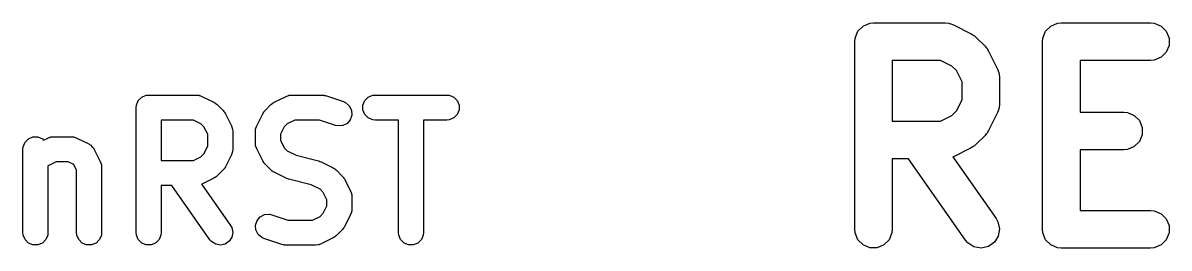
# Model space of a CAD drawing. Extents: x -0.8 to 79.7, y -28.9 to 1.9.
# Drawn here: x 30.26 to 39.42, y -0.45 to 1.35 of the extents above; entities that cross this region are included whole.
import ezdxf

# ---------------------------------------------------------------- set-up
doc = ezdxf.new("R2010")
doc.units = 0
doc.layers.add('BLACK', color=7, linetype='CONTINUOUS')

msp = doc.modelspace()

# ---------------------------------------------------------------- linework, layer by layer
at = {"layer": 'BLACK', "linetype": 'CONTINUOUS'}
for p, q in [((36.907392, 1.228435), (36.92979, 1.282507)), ((36.92979, 1.282507), (36.971174, 1.323891)), ((36.971174, 1.323891), (37.025246, 1.346289)), ((37.025246, 1.346289), (37.05451, 1.349171)), ((37.05451, 1.349171), (37.625939, 1.349171)), ((37.625939, 1.349171), (37.655203, 1.346289)), ((37.655203, 1.346289), (37.660183, 1.344225)), ((37.660183, 1.344225), (37.665558, 1.343844)), ((37.665558, 1.343844), (37.693021, 1.333335)), ((37.693021, 1.333335), (37.835878, 1.261906)), ((38.407392, 1.228435), (38.42979, 1.282507)), ((38.42979, 1.282507), (38.471174, 1.323891)), ((38.471174, 1.323891), (38.525246, 1.346289)), ((38.525246, 1.346289), (38.55451, 1.349171)), ((38.55451, 1.349171), (39.268796, 1.349171)), ((39.268796, 1.349171), (39.29806, 1.346289)), ((39.29806, 1.346289), (39.352132, 1.323891)), ((39.352132, 1.323891), (39.393516, 1.282507)), ((39.393516, 1.282507), (39.415914, 1.228435)), ((36.90451, 1.199171), (36.907392, 1.228435)), ((36.90451, -0.300828), (36.90451, 1.199171)), ((37.835878, 1.261906), (37.848473, 1.253977)), ((37.848473, 1.253977), (37.85213, 1.252463)), ((37.85213, 1.252463), (37.856247, 1.249083)), ((37.856247, 1.249083), (37.860764, 1.246241)), ((37.860764, 1.246241), (37.863361, 1.243246)), ((37.863361, 1.243246), (37.874861, 1.233809)), ((37.874861, 1.233809), (37.94629, 1.162381)), ((38.40451, 1.199171), (38.407392, 1.228435)), ((38.40451, -0.300828), (38.40451, 1.199171)), ((39.415914, 1.228435), (39.415914, 1.169907)), ((37.94629, 1.162381), (37.955732, 1.150875)), ((37.955732, 1.150875), (37.958724, 1.148281)), ((37.958724, 1.148281), (37.961563, 1.14377)), ((37.961563, 1.14377), (37.964945, 1.13965)), ((37.964945, 1.13965), (37.96646, 1.13599)), ((37.96646, 1.13599), (37.974389, 1.123396)), ((37.974389, 1.123396), (38.045817, 0.980538)), ((39.393516, 1.115835), (39.352132, 1.074451)), ((39.415914, 1.169907), (39.393516, 1.115835)), ((37.590529, 1.049171), (37.20451, 1.049171)), ((37.20451, 1.049171), (37.20451, 0.563457)), ((37.679943, 1.004463), (37.590529, 1.049171)), ((39.268796, 1.049171), (38.70451, 1.049171)), ((38.70451, 1.049171), (38.70451, 0.634885)), ((39.29806, 1.052053), (39.268796, 1.049171)), ((39.352132, 1.074451), (39.29806, 1.052053)), ((37.716947, 0.967459), (37.679943, 1.004463)), ((37.761653, 0.878047), (37.716947, 0.967459)), ((38.045817, 0.980538), (38.056327, 0.953075)), ((38.056327, 0.953075), (38.056708, 0.947699)), ((38.056708, 0.947699), (38.058771, 0.942721)), ((38.058771, 0.942721), (38.061653, 0.913457)), ((37.761653, 0.73458), (37.761653, 0.878047)), ((38.061653, 0.913457), (38.061653, 0.699171)), ((31.181288, 0.728337), (31.208878, 0.755927)), ((31.208878, 0.755927), (31.244926, 0.770859)), ((31.244926, 0.770859), (31.264435, 0.77278)), ((31.264435, 0.77278), (31.645387, 0.77278)), ((31.645387, 0.77278), (31.664896, 0.770859)), ((31.664896, 0.770859), (31.668216, 0.769483)), ((31.668216, 0.769483), (31.6718, 0.769229)), ((31.6718, 0.769229), (31.690108, 0.762223)), ((31.690108, 0.762223), (31.785346, 0.714604)), ((32.267333, 0.714604), (32.36257, 0.762223)), ((32.36257, 0.762223), (32.380879, 0.769229)), ((32.380879, 0.769229), (32.384462, 0.769483)), ((32.384462, 0.769483), (32.387783, 0.770859)), ((32.387783, 0.770859), (32.407292, 0.77278)), ((32.407292, 0.77278), (32.645387, 0.77278)), ((32.645387, 0.77278), (32.65526, 0.771807)), ((32.65526, 0.771807), (32.657894, 0.771995)), ((32.657894, 0.771995), (32.661357, 0.771207)), ((32.661357, 0.771207), (32.664896, 0.770859)), ((32.664896, 0.770859), (32.667338, 0.769847)), ((32.667338, 0.769847), (32.67701, 0.767648)), ((32.67701, 0.767648), (32.819866, 0.720029)), ((32.990812, 0.728337), (33.018402, 0.755927)), ((33.018402, 0.755927), (33.05445, 0.770859)), ((33.05445, 0.770859), (33.073959, 0.77278)), ((33.073959, 0.77278), (33.645387, 0.77278)), ((33.645387, 0.77278), (33.664896, 0.770859)), ((33.664896, 0.770859), (33.700944, 0.755927)), ((33.700944, 0.755927), (33.728534, 0.728337)), ((37.716946, 0.645167), (37.761653, 0.73458)), ((31.164435, 0.67278), (31.166356, 0.692289)), ((31.164435, -0.327219), (31.164435, 0.67278)), ((31.166356, 0.692289), (31.181288, 0.728337)), ((31.785346, 0.714604), (31.793742, 0.709318)), ((31.793742, 0.709318), (31.796182, 0.708308)), ((31.796182, 0.708308), (31.798928, 0.706054)), ((31.798928, 0.706054), (31.801936, 0.704161)), ((31.801936, 0.704161), (31.803665, 0.702166)), ((31.803665, 0.702166), (31.811336, 0.695872)), ((31.811336, 0.695872), (31.858954, 0.648253)), ((31.858954, 0.648253), (31.865246, 0.640586)), ((32.187429, 0.640582), (32.193724, 0.648253)), ((32.193724, 0.648253), (32.241343, 0.695871)), ((32.241343, 0.695871), (32.249009, 0.702163)), ((32.249009, 0.702163), (32.250742, 0.704161)), ((32.250742, 0.704161), (32.25375, 0.706054)), ((32.25375, 0.706054), (32.256496, 0.708308)), ((32.256496, 0.708308), (32.258936, 0.709318)), ((32.258936, 0.709318), (32.267333, 0.714604)), ((32.819866, 0.720029), (32.837767, 0.712038)), ((32.837767, 0.712038), (32.867243, 0.686473)), ((32.867243, 0.686473), (32.884692, 0.651574)), ((32.884692, 0.651574), (32.887459, 0.612654)), ((32.97588, 0.692289), (32.990812, 0.728337)), ((32.97588, 0.653271), (32.97588, 0.692289)), ((32.990812, 0.617223), (32.97588, 0.653271)), ((33.728534, 0.728337), (33.743466, 0.692289)), ((33.743466, 0.653271), (33.728534, 0.617223)), ((33.743466, 0.692289), (33.743466, 0.653271)), ((37.679941, 0.608162), (37.716946, 0.645167)), ((38.056327, 0.659553), (38.045817, 0.63209)), ((38.056708, 0.664928), (38.056327, 0.659553)), ((38.058771, 0.669907), (38.056708, 0.664928)), ((38.061653, 0.699171), (38.058771, 0.669907)), ((31.62178, 0.57278), (31.364435, 0.57278)), ((31.364435, 0.57278), (31.364435, 0.248971)), ((31.681389, 0.542974), (31.62178, 0.57278)), ((31.865246, 0.640586), (31.867244, 0.638854)), ((31.867244, 0.638854), (31.869137, 0.635845)), ((31.869137, 0.635845), (31.871391, 0.6331)), ((31.871391, 0.6331), (31.872401, 0.630659)), ((31.872401, 0.630659), (31.877687, 0.622263)), ((31.877687, 0.622263), (31.925306, 0.527026)), ((32.127373, 0.527025), (32.174992, 0.622263)), ((32.174992, 0.622263), (32.180277, 0.630659)), ((32.180277, 0.630659), (32.181288, 0.633099)), ((32.181288, 0.633099), (32.183541, 0.635845)), ((32.183541, 0.635845), (32.185435, 0.638853)), ((32.185435, 0.638853), (32.187429, 0.640582)), ((32.430899, 0.57278), (32.371289, 0.542975)), ((32.62916, 0.57278), (32.430899, 0.57278)), ((32.756621, 0.530293), (32.62916, 0.57278)), ((32.87512, 0.575638), (32.849555, 0.546162)), ((32.887459, 0.612654), (32.87512, 0.575638)), ((33.018402, 0.589633), (32.990812, 0.617223)), ((33.05445, 0.574701), (33.018402, 0.589633)), ((33.073959, 0.57278), (33.05445, 0.574701)), ((33.259673, 0.57278), (33.073959, 0.57278)), ((33.259673, -0.327219), (33.259673, 0.57278)), ((33.645387, 0.57278), (33.459673, 0.57278)), ((33.459673, 0.57278), (33.459673, -0.327219)), ((33.664896, 0.574701), (33.645387, 0.57278)), ((33.700944, 0.589633), (33.664896, 0.574701)), ((33.728534, 0.617223), (33.700944, 0.589633)), ((37.20451, 0.563457), (37.590529, 0.563457)), ((37.590529, 0.563457), (37.679941, 0.608162)), ((38.045817, 0.63209), (37.974389, 0.489232)), ((38.70451, 0.634885), (39.05451, 0.634885)), ((39.05451, 0.634885), (39.083774, 0.632003)), ((39.083774, 0.632003), (39.137846, 0.609605)), ((39.137846, 0.609605), (39.17923, 0.568221)), ((39.17923, 0.568221), (39.201628, 0.514149)), ((31.706058, 0.518306), (31.681389, 0.542974)), ((31.735863, 0.458697), (31.706058, 0.518306)), ((31.735863, 0.363054), (31.735863, 0.458697)), ((31.925306, 0.527026), (31.932312, 0.508717)), ((31.932312, 0.508717), (31.932566, 0.505133)), ((31.932566, 0.505133), (31.933942, 0.501813)), ((31.933942, 0.501813), (31.935863, 0.482304)), ((31.935863, 0.482304), (31.935863, 0.339447)), ((32.116816, 0.482304), (32.118737, 0.501813)), ((32.116816, 0.387066), (32.116816, 0.482304)), ((32.118737, 0.501813), (32.120112, 0.505133)), ((32.120112, 0.505133), (32.120367, 0.508717)), ((32.120367, 0.508717), (32.127373, 0.527025)), ((32.346621, 0.518306), (32.316816, 0.458696)), ((32.316816, 0.458696), (32.316816, 0.410673)), ((32.371289, 0.542975), (32.346621, 0.518306)), ((32.775736, 0.525946), (32.756621, 0.530293)), ((32.814656, 0.528712), (32.775736, 0.525946)), ((32.849555, 0.546162), (32.814656, 0.528712)), ((37.955732, 0.461752), (37.946291, 0.450248)), ((37.958724, 0.464347), (37.955732, 0.461752)), ((37.961562, 0.468856), (37.958724, 0.464347)), ((37.964946, 0.472979), (37.961562, 0.468856)), ((37.966462, 0.47664), (37.964946, 0.472979)), ((37.974389, 0.489232), (37.966462, 0.47664)), ((39.201628, 0.514149), (39.201628, 0.455621)), ((30.261594, 0.358956), (30.276526, 0.395004)), ((30.276526, 0.395004), (30.304116, 0.422594)), ((30.304116, 0.422594), (30.340164, 0.437526)), ((30.340164, 0.437526), (30.379182, 0.437526)), ((30.379182, 0.437526), (30.41523, 0.422594)), ((30.41523, 0.422594), (30.425225, 0.412598)), ((30.425225, 0.412598), (30.457808, 0.42889)), ((30.457808, 0.42889), (30.476117, 0.435896)), ((30.476117, 0.435896), (30.4797, 0.43615)), ((30.4797, 0.43615), (30.483021, 0.437526)), ((30.483021, 0.437526), (30.50253, 0.439447)), ((30.50253, 0.439447), (30.645387, 0.439447)), ((30.645387, 0.439447), (30.664896, 0.437526)), ((30.664896, 0.437526), (30.668216, 0.43615)), ((30.668216, 0.43615), (30.6718, 0.435896)), ((30.6718, 0.435896), (30.690108, 0.42889)), ((30.690108, 0.42889), (30.785346, 0.381271)), ((30.785346, 0.381271), (30.788609, 0.379217)), ((30.788609, 0.379217), (30.790148, 0.378704)), ((30.790148, 0.378704), (30.792064, 0.377041)), ((30.792064, 0.377041), (30.801936, 0.370828)), ((30.801936, 0.370828), (30.810149, 0.361357)), ((32.118737, 0.367557), (32.116816, 0.387066)), ((32.120112, 0.364236), (32.118737, 0.367557)), ((32.316816, 0.410673), (32.346621, 0.351063)), ((37.860764, 0.366386), (37.85625, 0.363545)), ((37.86336, 0.369379), (37.860764, 0.366386)), ((37.874862, 0.378819), (37.86336, 0.369379)), ((37.946291, 0.450248), (37.874862, 0.378819)), ((39.17923, 0.401549), (39.137846, 0.360165)), ((39.201628, 0.455621), (39.17923, 0.401549)), ((30.259673, 0.339447), (30.261594, 0.358956)), ((30.259673, -0.327219), (30.259673, 0.339447)), ((30.810149, 0.361357), (30.819625, 0.35314)), ((30.819625, 0.35314), (30.825839, 0.343266)), ((30.825839, 0.343266), (30.827501, 0.341351)), ((30.827501, 0.341351), (30.828013, 0.339812)), ((30.828013, 0.339812), (30.830068, 0.336549)), ((30.830068, 0.336549), (30.877687, 0.241312)), ((31.62178, 0.248971), (31.681389, 0.278776)), ((31.681389, 0.278776), (31.706058, 0.303444)), ((31.706058, 0.303444), (31.735863, 0.363054)), ((31.925306, 0.294725), (31.877687, 0.199488)), ((31.932312, 0.313034), (31.925306, 0.294725)), ((31.932566, 0.316617), (31.932312, 0.313034)), ((31.933942, 0.319938), (31.932566, 0.316617)), ((31.935863, 0.339447), (31.933942, 0.319938)), ((32.120367, 0.360653), (32.120112, 0.364236)), ((32.127373, 0.342345), (32.120367, 0.360653)), ((32.174992, 0.247107), (32.127373, 0.342345)), ((32.346621, 0.351063), (32.371289, 0.326394)), ((32.371289, 0.326394), (32.442196, 0.290941)), ((32.442196, 0.290941), (32.622021, 0.245985)), ((37.693021, 0.279293), (37.689586, 0.277978)), ((37.689586, 0.277978), (38.034538, -0.214808)), ((37.835878, 0.350721), (37.693021, 0.279293)), ((37.848471, 0.358648), (37.835878, 0.350721)), ((37.852131, 0.360164), (37.848471, 0.358648)), ((37.85625, 0.363545), (37.852131, 0.360164)), ((39.05451, 0.334885), (38.70451, 0.334885)), ((38.70451, 0.334885), (38.70451, -0.150828)), ((39.083774, 0.337767), (39.05451, 0.334885)), ((39.137846, 0.360165), (39.083774, 0.337767)), ((30.466527, 0.209642), (30.459673, 0.202787)), ((30.459673, 0.202787), (30.459673, -0.327219)), ((30.526137, 0.239447), (30.466527, 0.209642)), ((30.62178, 0.239447), (30.526137, 0.239447)), ((30.666089, 0.217291), (30.62178, 0.239447)), ((30.688244, 0.172983), (30.666089, 0.217291)), ((30.877687, 0.241312), (30.884693, 0.223003)), ((30.884693, 0.223003), (30.884947, 0.219419)), ((30.884947, 0.219419), (30.886323, 0.216099)), ((30.886323, 0.216099), (30.888244, 0.19659)), ((30.888244, 0.19659), (30.888244, -0.327219)), ((31.364435, 0.248971), (31.62178, 0.248971)), ((31.869137, 0.185905), (31.867244, 0.182897)), ((31.871391, 0.188651), (31.869137, 0.185905)), ((31.872401, 0.191091), (31.871391, 0.188651)), ((31.877687, 0.199488), (31.872401, 0.191091)), ((32.180277, 0.23871), (32.174992, 0.247107)), ((32.181288, 0.236271), (32.180277, 0.23871)), ((32.183541, 0.233524), (32.181288, 0.236271)), ((32.185435, 0.230517), (32.183541, 0.233524)), ((32.187429, 0.228787), (32.185435, 0.230517)), ((32.193724, 0.221117), (32.187429, 0.228787)), ((32.241343, 0.173499), (32.193724, 0.221117)), ((32.622021, 0.245985), (32.623458, 0.245471)), ((32.623458, 0.245471), (32.624181, 0.24542)), ((32.624181, 0.24542), (32.632305, 0.242311)), ((32.632305, 0.242311), (32.640482, 0.23939)), ((32.640482, 0.23939), (32.641062, 0.238959)), ((32.641062, 0.238959), (32.642489, 0.238414)), ((32.642489, 0.238414), (32.737727, 0.190795)), ((32.737727, 0.190795), (32.746123, 0.185509)), ((32.746123, 0.185509), (32.748563, 0.184499)), ((32.748563, 0.184499), (32.751309, 0.182245)), ((37.333555, 0.263457), (37.20451, 0.263457)), ((37.20451, 0.263457), (37.20451, -0.300828)), ((37.788768, -0.386847), (37.333555, 0.263457)), ((30.688244, -0.327219), (30.688244, 0.172983)), ((31.785346, 0.107147), (31.690108, 0.059528)), ((31.793742, 0.112432), (31.785346, 0.107147)), ((31.796182, 0.113443), (31.793742, 0.112432)), ((31.798928, 0.115696), (31.796182, 0.113443)), ((31.801936, 0.11759), (31.798928, 0.115696)), ((31.803665, 0.119584), (31.801936, 0.11759)), ((31.811336, 0.125879), (31.803665, 0.119584)), ((31.858954, 0.173498), (31.811336, 0.125879)), ((31.865246, 0.181164), (31.858954, 0.173498)), ((31.867244, 0.182897), (31.865246, 0.181164)), ((32.249009, 0.167206), (32.241343, 0.173499)), ((32.250742, 0.165209), (32.249009, 0.167206)), ((32.25375, 0.163315), (32.250742, 0.165209)), ((32.256496, 0.161062), (32.25375, 0.163315)), ((32.258936, 0.160051), (32.256496, 0.161062)), ((32.267333, 0.154766), (32.258936, 0.160051)), ((32.36257, 0.107147), (32.267333, 0.154766)), ((32.363998, 0.1066), (32.36257, 0.107147)), ((32.364578, 0.106171), (32.363998, 0.1066)), ((32.372754, 0.103249), (32.364578, 0.106171)), ((32.380879, 0.100141), (32.372754, 0.103249)), ((32.381599, 0.100089), (32.380879, 0.100141)), ((32.383038, 0.099576), (32.381599, 0.100089)), ((32.562863, 0.054619), (32.383038, 0.099576)), ((32.751309, 0.182245), (32.754317, 0.180352)), ((32.754317, 0.180352), (32.756046, 0.178357)), ((32.756046, 0.178357), (32.763717, 0.172063)), ((32.763717, 0.172063), (32.811335, 0.124444)), ((32.811335, 0.124444), (32.817627, 0.116777)), ((32.817627, 0.116777), (32.819625, 0.115045)), ((32.819625, 0.115045), (32.821519, 0.112035)), ((32.821519, 0.112035), (32.823772, 0.109291)), ((32.823772, 0.109291), (32.824782, 0.106852)), ((32.824782, 0.106852), (32.830068, 0.098455)), ((32.830068, 0.098455), (32.877686, 0.003218)), ((31.450465, 0.048971), (31.364435, 0.048971)), ((31.364435, 0.048971), (31.364435, -0.327219)), ((31.75394, -0.384565), (31.450465, 0.048971)), ((31.690108, 0.059528), (31.687818, 0.058651)), ((31.687818, 0.058651), (31.917786, -0.269873)), ((32.63377, 0.019165), (32.562863, 0.054619)), ((32.658438, -0.005501), (32.63377, 0.019165)), ((32.877686, 0.003218), (32.884693, -0.01509)), ((32.688244, -0.065111), (32.658438, -0.005501)), ((32.688244, -0.113135), (32.688244, -0.065111)), ((32.884693, -0.01509), (32.884947, -0.018675)), ((32.884947, -0.018675), (32.886323, -0.021995)), ((32.886323, -0.021995), (32.888244, -0.041504)), ((32.888244, -0.041504), (32.888244, -0.136742)), ((32.190403, -0.183151), (32.229323, -0.180385)), ((32.229323, -0.180385), (32.248439, -0.184732)), ((32.63377, -0.197413), (32.658439, -0.172743)), ((32.658439, -0.172743), (32.688244, -0.113135)), ((32.877687, -0.181464), (32.830068, -0.276701)), ((32.884693, -0.163155), (32.877687, -0.181464)), ((32.884947, -0.159571), (32.884693, -0.163155)), ((32.886323, -0.156251), (32.884947, -0.159571)), ((32.888244, -0.136742), (32.886323, -0.156251)), ((38.70451, -0.150828), (39.268796, -0.150828)), ((39.268796, -0.150828), (39.29806, -0.15371)), ((39.29806, -0.15371), (39.352132, -0.176108)), ((39.352132, -0.176108), (39.393516, -0.217492)), ((31.917786, -0.269873), (31.9274, -0.286957)), ((32.117601, -0.267093), (32.129939, -0.230077)), ((32.120367, -0.306013), (32.117601, -0.267093)), ((32.129939, -0.230077), (32.155504, -0.200601)), ((32.155504, -0.200601), (32.190403, -0.183151)), ((32.248439, -0.184732), (32.375899, -0.227219)), ((32.375899, -0.227219), (32.574161, -0.227219)), ((32.574161, -0.227219), (32.63377, -0.197413)), ((38.034538, -0.214808), (38.048958, -0.240435)), ((38.048958, -0.240435), (38.061618, -0.297577)), ((39.393516, -0.217492), (39.415914, -0.271564)), ((39.415914, -0.271564), (39.415914, -0.330092)), ((30.261594, -0.346728), (30.259673, -0.327219)), ((30.276526, -0.382776), (30.261594, -0.346728)), ((30.457752, -0.346728), (30.44282, -0.382776)), ((30.459673, -0.327219), (30.457752, -0.346728)), ((30.690165, -0.346728), (30.688244, -0.327219)), ((30.705097, -0.382776), (30.690165, -0.346728)), ((30.886323, -0.346728), (30.871391, -0.382776)), ((30.888244, -0.327219), (30.886323, -0.346728)), ((31.166356, -0.346728), (31.164435, -0.327219)), ((31.181288, -0.382776), (31.166356, -0.346728)), ((31.362514, -0.346728), (31.347582, -0.382776)), ((31.364435, -0.327219), (31.362514, -0.346728)), ((31.929059, -0.363476), (31.90809, -0.396381)), ((31.9274, -0.286957), (31.93584, -0.325051)), ((31.93584, -0.325051), (31.929059, -0.363476)), ((32.137817, -0.340912), (32.120367, -0.306013)), ((32.167293, -0.366477), (32.137817, -0.340912)), ((32.746122, -0.363758), (32.737727, -0.369043)), ((32.748564, -0.362747), (32.746122, -0.363758)), ((32.751311, -0.360491), (32.748564, -0.362747)), ((32.754317, -0.3586), (32.751311, -0.360491)), ((32.756047, -0.356605), (32.754317, -0.3586)), ((32.763717, -0.35031), (32.756047, -0.356605)), ((32.811336, -0.30269), (32.763717, -0.35031)), ((32.817628, -0.295023), (32.811336, -0.30269)), ((32.819625, -0.293292), (32.817628, -0.295023)), ((32.821518, -0.290284), (32.819625, -0.293292)), ((32.823773, -0.287537), (32.821518, -0.290284)), ((32.824784, -0.285095), (32.823773, -0.287537)), ((32.830068, -0.276701), (32.824784, -0.285095)), ((33.261594, -0.346728), (33.259673, -0.327219)), ((33.276526, -0.382776), (33.261594, -0.346728)), ((33.457752, -0.346728), (33.44282, -0.382776)), ((33.459673, -0.327219), (33.457752, -0.346728)), ((36.907392, -0.330092), (36.90451, -0.300828)), ((36.92979, -0.384164), (36.907392, -0.330092)), ((37.201628, -0.330092), (37.17923, -0.384164)), ((37.20451, -0.300828), (37.201628, -0.330092)), ((38.051447, -0.355212), (38.019994, -0.40457)), ((38.061618, -0.297577), (38.051447, -0.355212)), ((38.407392, -0.330092), (38.40451, -0.300828)), ((38.42979, -0.384164), (38.407392, -0.330092)), ((39.415914, -0.330092), (39.393516, -0.384164)), ((30.304116, -0.410366), (30.276526, -0.382776)), ((30.340164, -0.425298), (30.304116, -0.410366)), ((30.379182, -0.425298), (30.340164, -0.425298)), ((30.41523, -0.410366), (30.379182, -0.425298)), ((30.44282, -0.382776), (30.41523, -0.410366)), ((30.732687, -0.410366), (30.705097, -0.382776)), ((30.768735, -0.425298), (30.732687, -0.410366)), ((30.807753, -0.425298), (30.768735, -0.425298)), ((30.843801, -0.410366), (30.807753, -0.425298)), ((30.871391, -0.382776), (30.843801, -0.410366)), ((31.208878, -0.410366), (31.181288, -0.382776)), ((31.244926, -0.425298), (31.208878, -0.410366)), ((31.283944, -0.425298), (31.244926, -0.425298)), ((31.319992, -0.410366), (31.283944, -0.425298)), ((31.347582, -0.382776), (31.319992, -0.410366)), ((31.766701, -0.399446), (31.75394, -0.384565)), ((31.799606, -0.420415), (31.766701, -0.399446)), ((31.838031, -0.427196), (31.799606, -0.420415)), ((31.876125, -0.418756), (31.838031, -0.427196)), ((31.90809, -0.396381), (31.876125, -0.418756)), ((32.185193, -0.374468), (32.167293, -0.366477)), ((32.32805, -0.422087), (32.185193, -0.374468)), ((32.337722, -0.424286), (32.32805, -0.422087)), ((32.340164, -0.425298), (32.337722, -0.424286)), ((32.343701, -0.425646), (32.340164, -0.425298)), ((32.347165, -0.426434), (32.343701, -0.425646)), ((32.349799, -0.426246), (32.347165, -0.426434)), ((32.359673, -0.427219), (32.349799, -0.426246)), ((32.597768, -0.427219), (32.359673, -0.427219)), ((32.617277, -0.425298), (32.597768, -0.427219)), ((32.620597, -0.423922), (32.617277, -0.425298)), ((32.624181, -0.423668), (32.620597, -0.423922)), ((32.642489, -0.416662), (32.624181, -0.423668)), ((32.737727, -0.369043), (32.642489, -0.416662)), ((33.304116, -0.410366), (33.276526, -0.382776)), ((33.340164, -0.425298), (33.304116, -0.410366)), ((33.379182, -0.425298), (33.340164, -0.425298)), ((33.41523, -0.410366), (33.379182, -0.425298)), ((33.44282, -0.382776), (33.41523, -0.410366)), ((36.971174, -0.425548), (36.92979, -0.384164)), ((37.025246, -0.447946), (36.971174, -0.425548)), ((37.083774, -0.447946), (37.025246, -0.447946)), ((37.137846, -0.425548), (37.083774, -0.447946)), ((37.17923, -0.384164), (37.137846, -0.425548)), ((37.807911, -0.409168), (37.788768, -0.386847)), ((37.857268, -0.440622), (37.807911, -0.409168)), ((37.914904, -0.450792), (37.857268, -0.440622)), ((37.972046, -0.438133), (37.914904, -0.450792)), ((38.019994, -0.40457), (37.972046, -0.438133)), ((38.471174, -0.425548), (38.42979, -0.384164)), ((38.525246, -0.447946), (38.471174, -0.425548)), ((38.55451, -0.450828), (38.525246, -0.447946)), ((39.268796, -0.450828), (38.55451, -0.450828)), ((39.29806, -0.447946), (39.268796, -0.450828)), ((39.352132, -0.425548), (39.29806, -0.447946)), ((39.393516, -0.384164), (39.352132, -0.425548))]:
    msp.add_line(p, q, dxfattribs=at)

doc.saveas('drawing.dxf')
